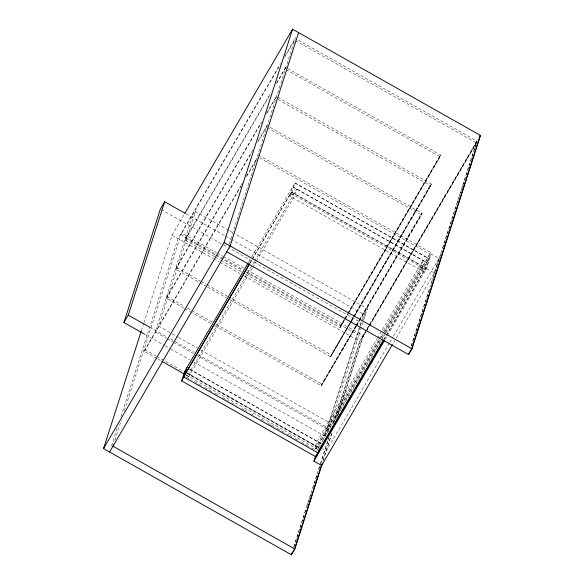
<?xml version="1.0" encoding="UTF-8"?>
<svg xmlns="http://www.w3.org/2000/svg" width="584" height="584" viewBox="0 0 584 584"><rect width="100%" height="100%" fill="white"/><g stroke="black" fill="none" stroke-linecap="round" stroke-linejoin="round"><path stroke-width="0.44" stroke-dasharray="2.92 2.19" d="M141.408 330.617L143.642 323.682M143.919 322.813L172.039 235.213L184.004 214.766M111.529 445.913L117.931 425.97M120.998 416.429L178.083 238.63L280.488 63.598M114.917 440.124L121.326 420.173M124.385 410.632L181.471 232.833L216.372 252.565M157.03 358.576L144.35 351.415L144.912 349.67L240.703 185.938M183.902 308.126L166.433 298.249L166.995 296.504L252.777 149.884M206.736 286.664L175.777 269.158L176.339 267.414L261.201 122.355M214.489 256.668L185.113 240.061L185.675 238.316L271.005 92.476M228.738 230.352L195.465 211.532L158.658 326.171L171.338 333.333M266.625 126.743L266.998 125.582L258.281 140.474M345.166 319.076L440.124 156.775L440.686 155.03L285.685 67.386L275.947 84.819M229.227 243.966L294.949 39.274M186.077 375.176L188.763 376.695L190.939 369.906M289.737 196.129L292.759 186.719L426.962 262.596L423.94 272.005L289.737 196.129L292 192.267L295.015 182.858L429.218 258.734L426.203 268.144L423.94 272.005M249.952 263.472L291.328 192.224L425.532 268.1L384.155 339.348M256.405 261.07L294.606 195.786L296.781 188.997L254.843 260.771M214.861 325.631L321.441 385.885L322.003 384.141L355.948 326.12M229.76 299.68L330.778 356.795L331.34 355.05L349.692 323.682M245.448 274.173L340.122 327.697L344.356 319.682M317.594 449.534L314.915 448.016L317.09 441.227M186.34 375.154L316.265 448.607L316.827 446.862L379.461 339.815M317.776 449.147L318.601 446.585L381.578 338.939M186.975 373.03L318.798 447.563L187.033 372.833M385.542 333.384L321.054 443.694L189.231 369.168M193.713 361.978L324.558 435.956L359.846 326.047M360.124 325.178L360.963 322.58L228.526 247.704M360.087 326.682L327.186 429.16L197.261 355.7M360.364 325.814L361.481 322.346M362.598 318.871L363.993 314.528L367.38 308.732L235.075 233.928M324.558 435.956L328.894 428.554L363.474 320.893M363.752 320.025L367.38 308.732M293.73 546.88L320.185 464.484M320.463 463.616L328.814 437.599M333.274 423.721L359.729 341.326L366.343 330.018M293.934 546.996L305.906 509.701M307.016 506.233L311.754 491.487M312.863 488.02L317.601 473.274M318.718 469.806L320.382 464.601M320.667 463.733L329.018 437.715M334.033 422.101L359.926 341.443L366.54 330.135M323.018 460.426L331.646 433.54M336.939 417.056L363.117 335.53M323.215 460.542L332.406 431.919M337.698 415.436L363.314 335.647L247.309 270.056M356.766 325.514L421.444 214.963L422.006 213.218L267.793 126.027M354.174 316.805L430.788 185.865L431.342 184.121L277.137 96.929M383.476 330.821L420.757 267.107L422.933 260.325L377.775 337.596M384.885 331.325L430.021 254.186L430.576 252.441L258.668 155.242M387.477 335.42L426.554 268.633L431.226 254.091L438.942 258.449L434.27 272.998L392.893 343.713M411.151 345.794L476.865 141.109L366.803 329.237M411.355 345.911L430.006 287.795M431.123 284.328L435.854 269.582M436.971 266.114L441.708 251.368M442.818 247.901L457.024 203.67M457.301 202.801L462.871 185.457M463.149 184.588L468.718 167.243M468.996 166.374L474.566 149.03M474.843 148.161L477.07 141.218L295.227 38.405M285.269 55.414L295.854 37.332M279.006 66.919L180.909 234.578L215.81 254.31M284.532 57.473L294.664 40.157M195.465 211.532L192.078 217.328L155.271 331.96L166.36 338.231M276.509 83.074L285.685 67.386M185.113 240.061L269.983 95.01M266.246 113.734L276.341 96.484L266.603 113.909M175.777 269.158L261.559 122.538M166.433 298.249L251.762 152.417M257.726 142.219L266.435 127.327M241.163 185.157L242.542 182.792M246.689 175.711L256.821 158.388M144.35 351.415L241.068 186.113M246.594 176.667L257.186 158.563M248.514 262.42L251.339 257.507M251.74 256.916L295.015 182.858M249.623 263.515L291.328 192.224M190.88 370.095L254.449 261.362M188.763 376.695L252.266 268.151M252.726 267.363L255.945 261.858M344.151 319.565L339.917 327.587L344.509 319.747M344.611 318.784L347.363 314.075M347.823 313.294L440.482 154.913L439.927 156.658L348.181 313.469M344.808 318.893L347.56 314.192M348.02 313.411L440.686 155.03M344.969 318.959L347.721 314.258M340.122 327.697L344.706 319.857M349.488 323.572L331.143 354.933L330.581 356.678L350.765 322.178M351.327 320.433L353.159 317.302M353.619 316.513L431.145 184.004L430.583 185.756L354.889 315.126M350.152 322.901L353.364 317.411M353.816 316.63L431.342 184.121M351.225 321.397L354.437 315.907M330.778 356.795L353.714 317.587M355.744 326.011L321.799 384.031L321.236 385.776L356.101 326.186M356.203 325.222L358.956 320.521M359.416 319.733L421.801 213.102L421.239 214.846L359.773 319.915M356.408 325.339L359.16 320.631M359.613 319.849L422.006 213.218M356.561 325.397L359.313 320.696M321.441 385.885L356.306 326.295M361.825 321.105L365.292 315.178L231.687 239.725M367 329.347L477.07 141.218M362.554 337.275L365.781 331.77M366.241 330.982L475.851 143.642M365.978 331.88L362.759 337.391L246.747 271.801M366.438 331.091L369.205 326.368M369.665 325.587L476.048 143.752M317.032 441.424L377.374 338.187M314.915 448.016L378.417 339.472M378.877 338.683L381.637 333.968M379.921 339.027L383.141 333.515M383.608 332.727L430.576 252.441M316.265 448.607L380.739 338.413M381.199 337.625L383.046 334.471M382.038 338.158L384.79 333.442M385.25 332.654L431.226 254.091M318.798 447.563L320.667 444.278M385.944 332.792L429.218 258.734M383.827 339.392L425.532 268.1M385.177 339.348L387.017 336.202M389.294 343.304L326.317 450.943L322.456 448.76M389.754 342.523L392.974 337.019M393.434 336.231L438.942 258.449M295.46 40.603L476.507 142.97M285.912 69.584L440.124 156.775M278.159 99.579L430.788 185.865M267.231 127.772L421.444 214.963M259.69 157.884L430.021 254.186M294.957 183.055L429.16 258.931M292.693 186.917L426.897 262.793M292 192.267L426.203 268.144M426.554 268.633L434.27 272.998M290.956 193.384L425.159 269.261M290.577 193.508L294.606 195.786M420.757 267.107L424.78 269.385M229.534 230.797L234.286 233.483M186.07 213.853L224.928 235.819M225.351 236.14L231.271 239.403M161.118 209.598L227.731 247.258M217.168 253.011L222.716 256.15M223.511 256.602L244.134 268.26M216.606 254.763L242.783 269.56M185.675 238.316L215.051 254.923M215.846 255.369L242.039 270.18M246.01 272.429L340.684 325.952M215.284 257.121L220.044 259.807M220.84 260.26L241.484 271.932M172.039 235.213L212.985 258.362M213.773 258.807L219.328 261.946M220.124 262.399L239.951 273.604M243.915 275.852L359.926 341.443M176.339 267.414L200.151 280.875M200.947 281.327L206.502 284.466M207.298 284.912L227.935 296.584M228.731 297.037L331.34 355.05M207.532 287.109L226.585 297.884M166.995 296.504L184.456 306.381M187.632 308.177L212.248 322.091M216.211 324.332L322.003 384.141M184.69 308.571L189.457 311.265M190.253 311.717L210.89 323.383M172.127 333.785L177.675 336.917M178.463 337.369L197.48 348.115M200.648 349.911L330.573 423.364M149.672 327.222L167.119 337.085M170.287 338.881L174.251 341.122M175.047 341.567L194.078 352.327M198.042 354.568L328.894 428.554M167.155 338.683L172.696 341.815M173.492 342.268L193.297 353.459M145.336 334.625L164.374 345.385M165.162 345.837L169.922 348.524M170.718 348.976L189.749 359.737M189.596 369.146L321.12 443.504M144.912 349.67L156.001 355.941M156.797 356.386L182.938 371.168M186.902 373.41L316.827 446.862M157.819 359.029L160.987 360.817M186.362 377.052L191.129 379.746M194.304 381.542L198.275 383.783M199.071 384.236L201.451 385.579M204.626 387.374L208.597 389.623M209.393 390.068L211.773 391.419M214.948 393.214L218.124 395.01M222.891 397.704L228.453 400.843M231.629 402.639L236.389 405.332M241.951 408.479L243.535 409.377M244.331 409.822L246.718 411.173M251.478 413.866L253.069 414.764M261.012 419.254L263.391 420.597M268.158 423.291L270.538 424.641M271.334 425.086L273.714 426.437M276.889 428.233L280.86 430.481M281.656 430.926L284.036 432.277M287.211 434.073L288.803 434.971M289.598 435.416L294.358 438.109M295.154 438.562L298.329 440.358M301.505 442.154L308.659 446.191M311.834 447.986L315.805 450.235"/><path stroke-width="0.88" d="M144.547 334.179L123.925 322.521L160.33 209.145L164.659 201.743L185.274 213.401M123.925 322.521L128.261 315.119L164.659 201.743M322.383 463.141L294.818 549.004L291.423 554.8L103.543 448.57L141.131 331.486M113.53 444.461L112.968 446.191L294.818 549.004M103.543 448.57L224.073 242.557L292.577 29.2L480.457 135.43L411.961 348.787L408.566 354.583L226.723 251.77M319.171 449.563L318.097 452.907L315.834 456.776L181.631 380.899L184.653 371.49M181.631 380.899L183.894 377.03L186.917 367.628M298.614 32.616L230.111 245.973L109.58 451.987M392.433 344.494L321.645 465.492L313.929 461.126L315.579 455.994M315.834 456.776L316.645 454.257M291.423 554.8L291.978 553.063M321.623 464.762L294.613 548.894L291.226 554.683M480.26 135.313L411.756 348.67L408.369 354.466M184.924 213.197L292.577 29.2M184.595 371.687L248.12 263.019M249.404 263.88L183.61 376.87L249.492 264.26M479.61 136.875L480.457 135.43M318.185 451.578L383.367 340.173M317.813 452.746L383.695 340.136M313.929 461.126L384.717 340.136M224.073 242.557L411.961 348.787M128.261 315.119L148.876 326.77M161.783 361.27L183.96 373.811M183.894 377.03L318.097 452.907"/></g></svg>
